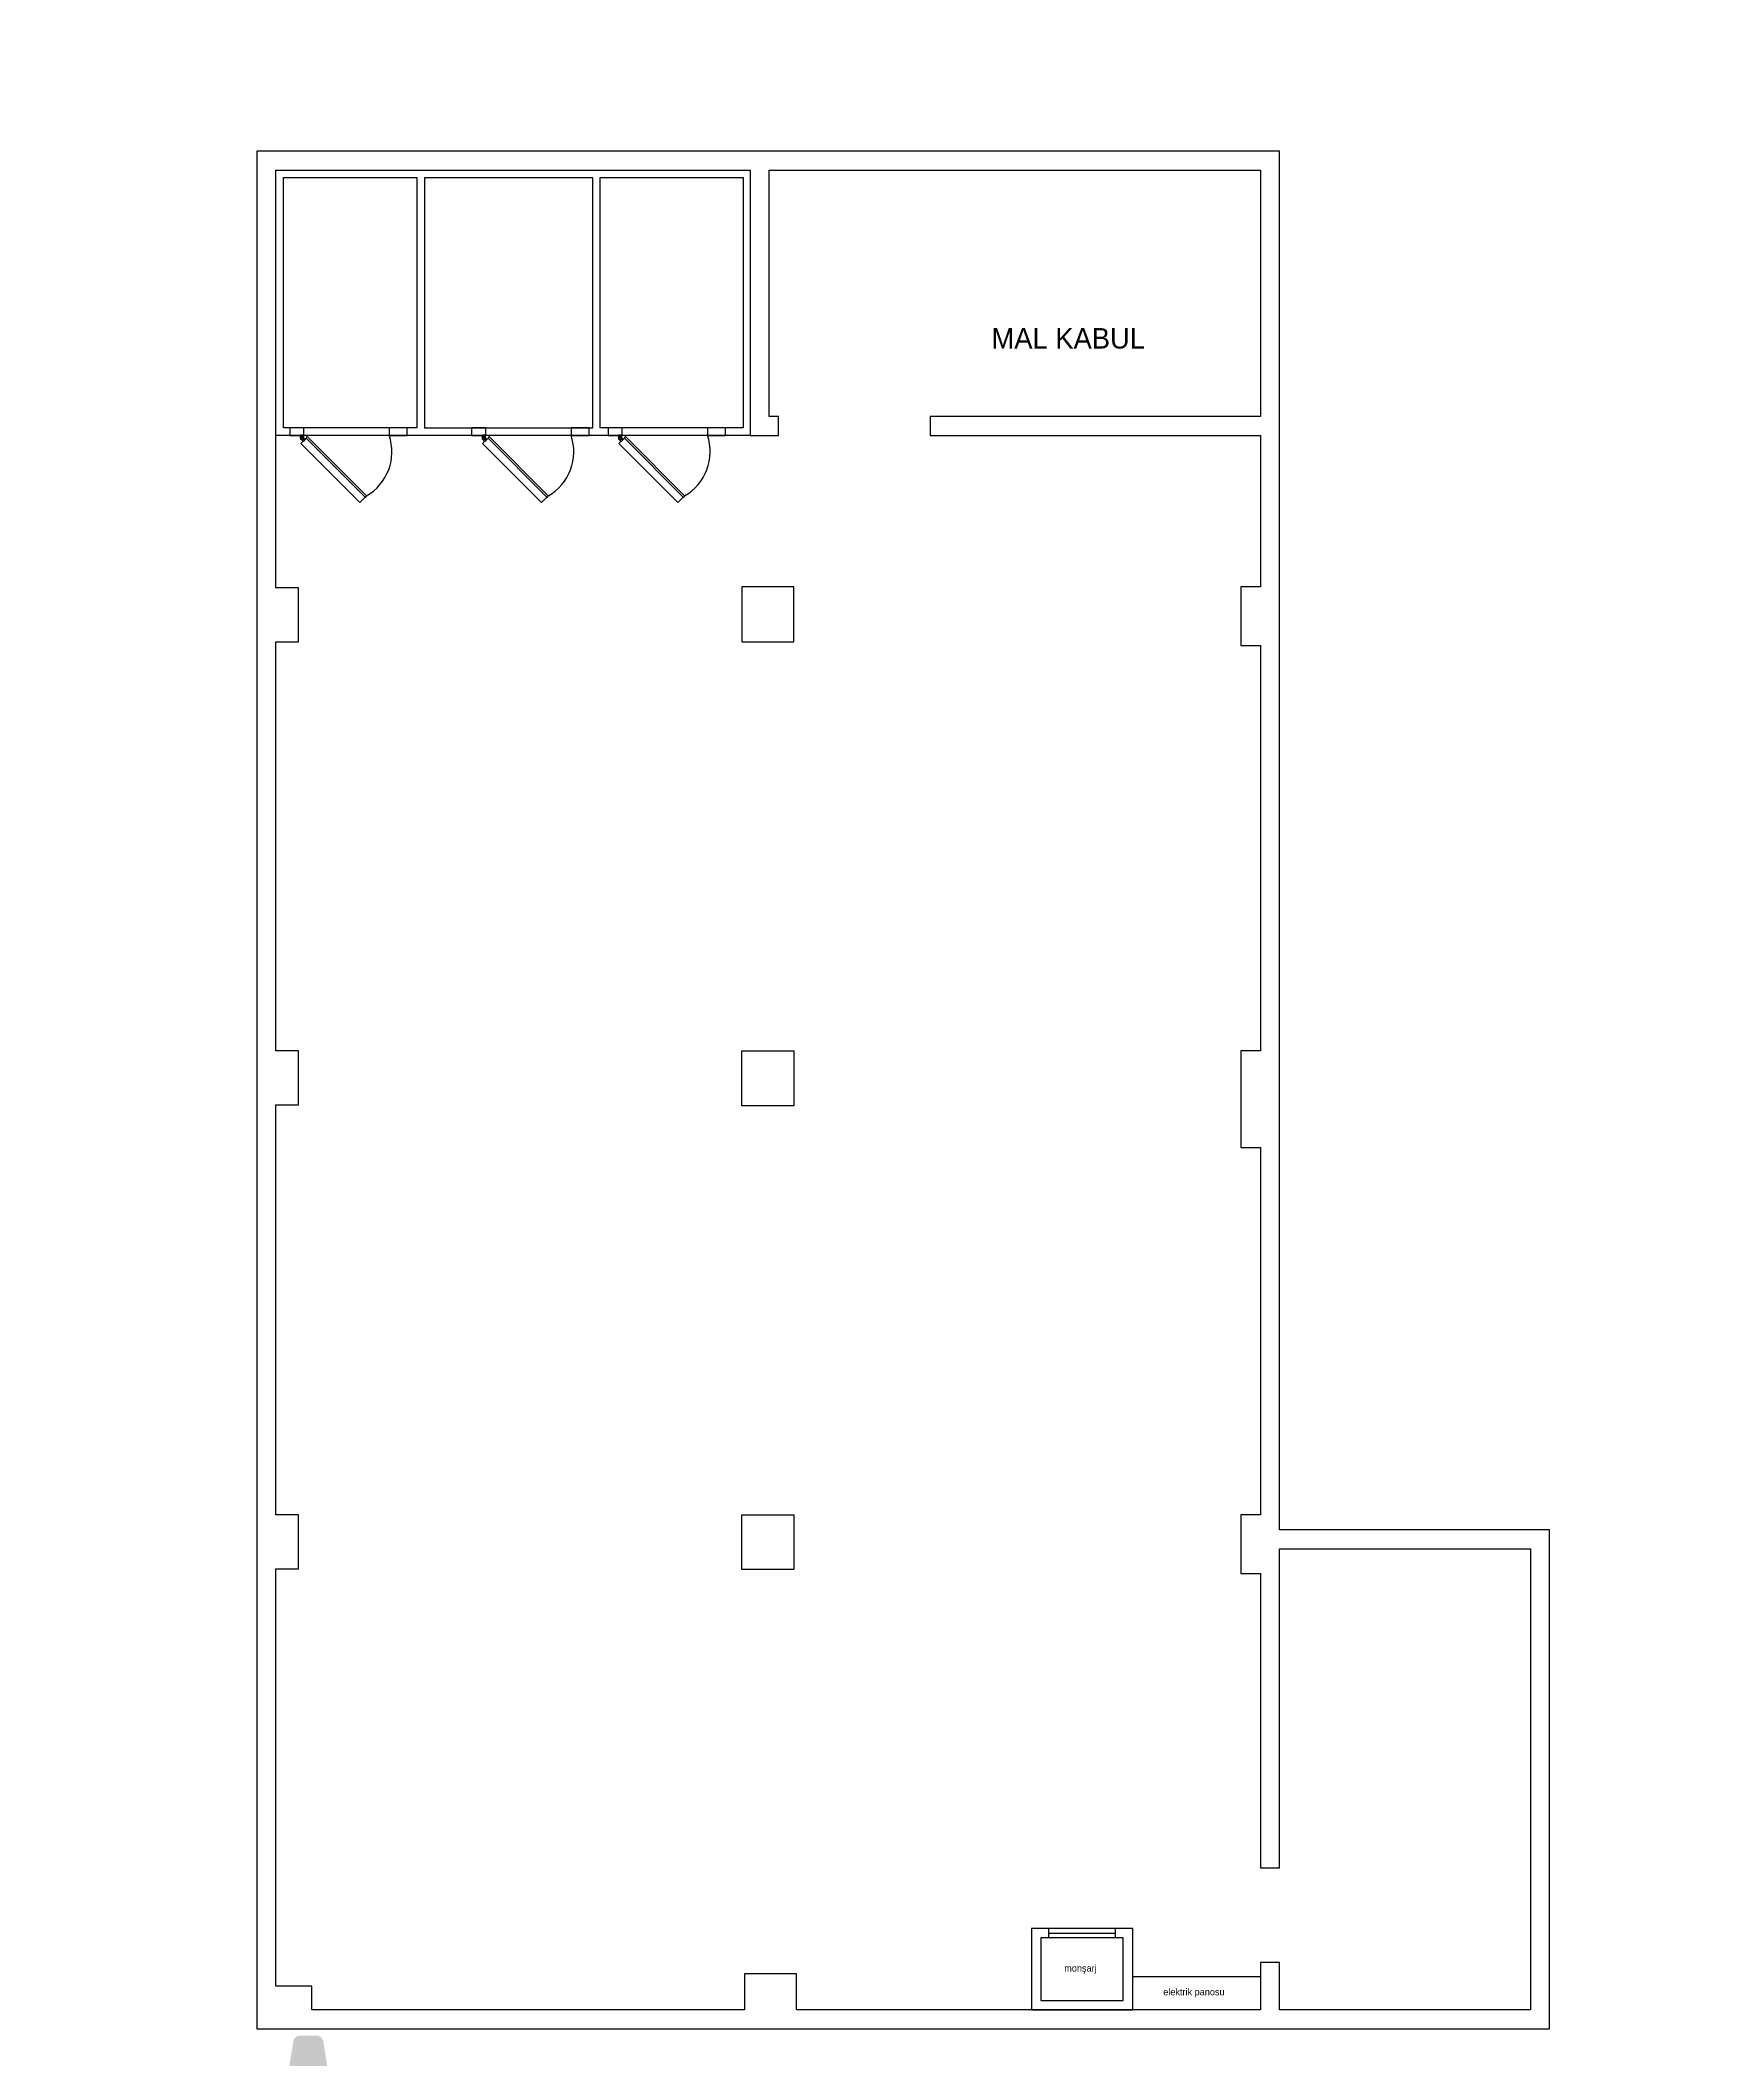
# Model space of a CAD drawing. Header units: centimetres. Extents: x 5488 to 35882, y -53196 to -19684.
# Drawn here: x 9039 to 10814, y -27023 to -24891 of the extents above; entities that cross this region are included whole.
import ezdxf

# ---------------------------------------------------------------- set-up
doc = ezdxf.new("R2010")
doc.units = ezdxf.units.CM
for name, color, linetype in [('001 Duvar', 7, 'Continuous'), ('S2000-003 Kapı', 3, 'Continuous'), ('S2000-034 Soğuk Oda', 1, 'Continuous')]:
    doc.layers.add(name, color=color, linetype=linetype)
doc.layers.add('xxx_Auto_Kaplama_Ahşap Tarama', color=16, linetype='Continuous', lineweight=5)
doc.styles.add('TAKSİM', font='GOTHIC.TTF', dxfattribs={"height": 20})

# ---------------------------------------------------------------- blocks, each defined once
blk = doc.blocks.new('A$C022B2E79')
at = {"layer": 'S2000-003 Kapı', "linetype": 'ByBlock'}
for points in [[(1.8, 69.8, -0.39805), (1.9, 69.8), (5.2, 66.8), (3, 64.6), (0, 67.8, -0.39805), (0, 68)], [(2.9, 69.6, 0.617768), (3.4, 69.9), (3.5, 71), (0.3, 71), (0.4, 69.9, 0.617768), (0.9, 69.6, -0.364026)], [(0.6, 66.6), (0.4, 69.9, 0.617768), (0.9, 69.6, -0.364026), (2.9, 69.6, 0.617768), (3.4, 69.9), (3.3, 66.6, -0.39805), (3.2, 66.5), (0.7, 66.5, -0.39805)], [(68.5, 5.7, 0.491935), (69.9, 7.1), (7.7, 69.3, 0.499706), (6.3, 67.9)]]:
    blk.add_lwpolyline(points, format="xyb", close=True, dxfattribs=at)
blk.add_lwpolyline([(62.9, 0), (68.5, 5.7), (6.3, 67.9), (0.6, 62.2), (62.9, 0)], dxfattribs=at)
blk.add_circle((1.9, 67.9), 1, dxfattribs=at)
blk.add_circle((1.9, 67.9), 1, dxfattribs=at)
blk.add_arc((43.5, 53.5), 53.4, 299.6259, 19.0898, dxfattribs=at)

msp = doc.modelspace()

# ---------------------------------------------------------------- hatches: boundary and pattern name
at = {"layer": 'xxx_Auto_Kaplama_Ahşap Tarama'}
h = msp.add_hatch(dxfattribs=at)
h.set_pattern_fill('AR-CONC', color=256, scale=0.5)
h.set_pattern_definition([(50, (809.53, -3617.59), (91.09233, -7.96954), [9.525, -104.775]), (355, (809.53, -3617.59), (-17.6217, 95.52842), [7.62, -83.8203]), (100.45144, (817.12, -3618.255), (73.47062, 87.55888), [8.095, -89.04512]), (46.1842, (809.53, -3592.19), (135.5395, -21.02116), [14.2875, -157.1625]), (96.63556, (820.83, -3593.94), (118.70207, 123.71306), [12.1425, -133.5678]), (351.18415, (809.53, -3592.19), (118.70207, 123.71306), [11.43, -125.72987]), (21, (822.23, -3598.54), (75.8072, -51.1326), [9.525, -104.775]), (326, (822.23, -3598.54), (30.901, 92.09398), [7.62, -83.82]), (71.45144, (828.55, -3602.8), (106.7082, 40.96138), [8.095, -89.04497]), (37.5, (809.53, -3617.59), (1.5443, 42.27752), [0, -82.804, 0, -85.09, 0, -84.1375]), (7.5, (809.53, -3617.59), (33.40983, 50.09029), [0, -48.514, 0, -80.899, 0, -32.0675]), (327.5, (781.21, -3617.59), (67.795298, -2.864372), [0, -31.75, 0, -99.06, 0, -131.445]), (317.5, (768.51, -3617.59), (74.06459, 12.71325), [0, -41.275, 0, -65.786, 0, -93.345])])
edge = h.paths.add_edge_path()
edge.add_line((9312.9, -27555.3), (9330.6, -27555.3))
edge.add_arc((9330.6, -27548.3), 7, 270, 349.5592)
edge.add_arc((-12655703.9, 2009176.6), 12827763.9, 350.86420931, 350.86446912)
edge.add_line((9346.7, -27492.2), (9332.4, -27492.2))
edge.add_line((9332.4, -27492.2), (9332.4, -27061.1))
edge.add_line((9332.4, -27061.1), (9346.7, -27061.1))
edge.add_arc((-12660642.4, -2064524), 12832765.9, 9.13553092, 9.13579064)
edge.add_arc((9330.6, -27004.9), 7, 10.4408, 90)
edge.add_line((9330.6, -26997.9), (9312.9, -26997.9))
edge.add_arc((9312.9, -27004.9), 7, 90, 170.4864)
edge.add_arc((10864.5, -27276.6), 1582.1, 170.0694, 189.9306)
edge.add_arc((9312.9, -27548.3), 7, 189.5136, 270)

# ---------------------------------------------------------------- linework, layer by layer
for p, q in [((10103.9, -26894.8), (10103.9, -26884.8)), ((10103.9, -26889.8), (10174.1, -26889.8)), ((10174.1, -26894.8), (10174.1, -26884.8)), ((10327.5, -26935.8), (10192.5, -26935.8))]:
    msp.add_line(p, q)
for points in [[(10347.5, -26463.8), (10347.5, -25007.8), (9267.5, -25007.8), (9267.5, -26990.8), (10632.5, -26990.8), (10632.5, -26463.8)], [(9818.5, -25287.8), (9808.5, -25287.8), (9808.5, -25027.8), (10327.5, -25027.8), (10327.5, -25287.8), (9978.5, -25287.8), (9978.5, -25307.8), (10327.5, -25307.8), (10327.5, -25467.8), (10306.5, -25467.8), (10306.5, -25529.8), (10327.5, -25529.8), (10327.5, -25957.8), (10306.5, -25957.8), (10306.5, -26059.8), (10327.5, -26059.8), (10327.5, -26447.8), (10306.5, -26447.8), (10306.5, -26509.8), (10327.5, -26509.8), (10327.5, -26820.8), (10347.5, -26820.8), (10347.5, -26483.8), (10612.5, -26483.8), (10612.5, -26970.8), (10347.5, -26970.8), (10347.5, -26920.8), (10327.5, -26920.8), (10327.5, -26970.8), (9837.5, -26970.8), (9837.5, -26932.8), (9782.5, -26932.8), (9782.5, -26970.8), (9325.5, -26970.8), (9325.5, -26945.8), (9287.5, -26945.8), (9287.5, -26504.8), (9311.5, -26504.8), (9311.5, -26447.8), (9287.5, -26447.8), (9287.5, -26014.8), (9311.5, -26014.8), (9311.5, -25957.8), (9287.5, -25957.8), (9287.5, -25525.8), (9311.5, -25525.8), (9311.5, -25468.8), (9287.5, -25468.8), (9287.5, -25027.8), (9788.5, -25027.8), (9788.5, -25307.8), (9818.5, -25307.8)], [(9779.5, -25525.8), (9834.5, -25525.8), (9834.5, -25467.8), (9779.5, -25467.8)], [(9779.5, -25957.8), (9834.5, -25957.8), (9834.5, -26015.8), (9779.5, -26015.8)], [(9779.5, -26447.8), (9834.5, -26447.8), (9834.5, -26505.8), (9779.5, -26505.8)], [(10085.5, -26970.8), (10192.5, -26970.8), (10192.5, -26884.8), (10085.5, -26884.8)], [(10095.5, -26960.8), (10182.5, -26960.8), (10182.5, -26894.8), (10095.5, -26894.8)]]:
    msp.add_lwpolyline(points, close=True)
at = {"layer": 'S2000-034 Soğuk Oda'}
for points in [[(9287.5, -25027.8), (9788.5, -25027.8), (9788.5, -25307.8), (9287.5, -25307.8)], [(9436.4, -25299.8), (9295.5, -25299.8), (9295.5, -25035.6), (9436.4, -25035.6)], [(9622.4, -25035.8), (9444.4, -25035.8), (9444.4, -25299.8), (9622.4, -25299.8)], [(9781, -25299.8), (9629.9, -25299.8), (9629.9, -25035.6), (9781, -25035.6)], [(9317.2, -25299.8), (9302.2, -25299.8), (9302.2, -25307.8), (9317.2, -25307.8)], [(9426.2, -25299.8), (9407.2, -25299.8), (9407.2, -25307.8), (9426.2, -25307.8)], [(9509.3, -25299.8), (9494.3, -25299.8), (9494.3, -25307.8), (9509.3, -25307.8)], [(9618.4, -25299.8), (9599.4, -25299.8), (9599.4, -25307.8), (9618.4, -25307.8)], [(9653.4, -25299.8), (9638.4, -25299.8), (9638.4, -25307.8), (9653.4, -25307.8)], [(9762.4, -25299.8), (9743.4, -25299.8), (9743.4, -25307.8), (9762.4, -25307.8)]]:
    msp.add_lwpolyline(points, close=True, dxfattribs=at)

# ---------------------------------------------------------------- block references
at = {"layer": '001 Duvar'}
for p in [(9313.2, -25378.7), (9505.3, -25378.7), (9649.3, -25378.7)]:
    msp.add_blockref('A$C022B2E79', p, dxfattribs=at)

# ---------------------------------------------------------------- texts
at = {"style": 'TAKSİM'}
for s, height, p in [('MAL KABUL', 21.6, (10043.3, -25216.1)), ('monşarj', 7.2, (10120.1, -26930.3)), ('elektrik panosu', 7.2, (10224.7, -26955.4))]:
    msp.add_text(s, height=height, dxfattribs=at).set_placement(p)

doc.saveas('drawing.dxf')
